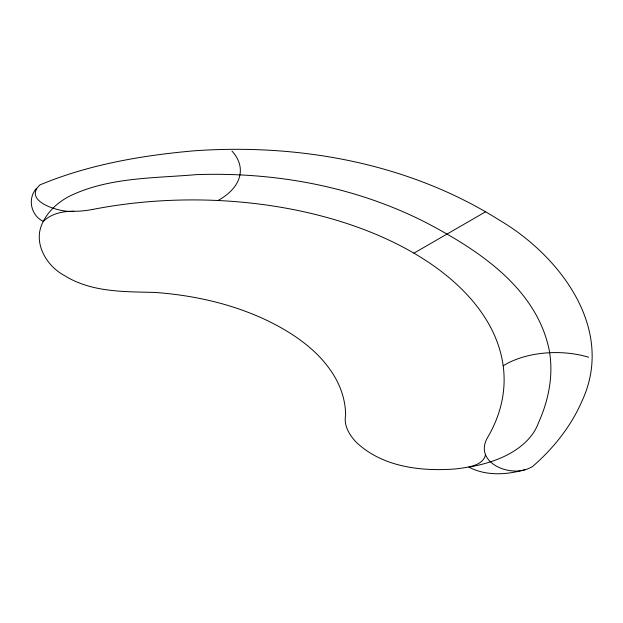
<?xml version="1.0" encoding="UTF-8"?>
<svg xmlns="http://www.w3.org/2000/svg" width="623" height="623" viewBox="0 0 623 623"><rect width="100%" height="100%" fill="white"/><g stroke="black" fill="none" stroke-linecap="round" stroke-linejoin="round"><path stroke-width="0.93" d="M92.702 209.437A311.414 179.79 0 0 1 412.901 252.58A311.414 179.79 0 0 1 487.622 437.447C473.059 462.461 510.042 477.677 529.114 468.239C530.259 467.764 531.372 467.227 532.447 466.627C553.38 448.498 571.299 426.101 582.248 400.496C615.501 328.204 559.275 255.142 498.844 219.802C408.774 163.086 299.11 143.337 193.924 150.836C141.623 155.431 88.536 164.604 39.95 184.899C21.821 201.72 61.724 213.05 73.405 211.252M36.578 188.224C27.233 198.472 30.831 215.48 43.283 221.391C51.281 213.557 62.954 211.142 73.81 211.252M413.921 253.172L485.652 211.765M469.251 467.063C487.233 463.769 505.37 458.131 520.041 446.855C528.055 440.64 534.947 432.705 538.381 423.025C548.699 400.293 553.831 374.548 549.136 349.768C536.341 288.075 478.534 250.158 426.475 222.824C355.702 186.542 275.179 171.8 196.035 174.65C153.515 178.334 107.911 177.166 68.779 196.557C57.332 202.732 47.138 212.085 41.967 224.202C33.292 243.679 46.686 266.005 64.192 275.397C91.363 292.537 124.312 291.603 155.135 292.444C193.909 295.279 232.613 303.907 267.781 320.798C295.123 334.146 321.842 352.665 336.537 380.069C342.222 390.823 345.531 402.886 345.633 415.074C343.546 425.369 349.285 434.87 356.115 442.12C382.203 467.032 420.953 471.588 455.592 468.94C465.35 467.569 482.965 466.557 485.504 454.759M525.212 469.578C506.982 474.882 486.189 476.206 468.909 467.125M503.174 365.779L503.182 365.802A71.606 41.344 0 0 1 545.818 352.968L550.701 352.68A71.606 41.344 0 0 1 588.634 357.22M92.679 209.398A56.467 32.598 0 0 1 73.81 211.29M217.957 200.513A71.606 41.344 0 0 0 239.762 175.772L240.221 172.953A71.606 41.344 0 0 0 231.99 151.093"/></g></svg>
